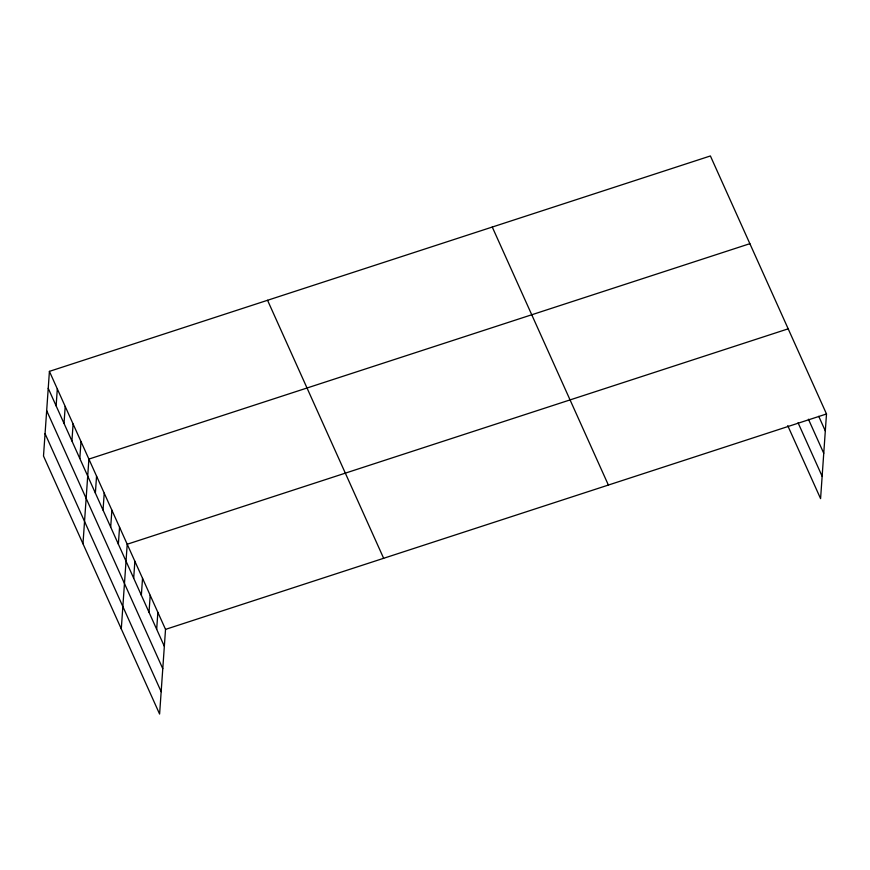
<?xml version="1.0" encoding="UTF-8"?>
<svg xmlns="http://www.w3.org/2000/svg" width="870" height="870" viewBox="0 0 870 870"><rect width="100%" height="100%" fill="white"/><g stroke="black" fill="none" stroke-linecap="round" stroke-linejoin="round"><path stroke-width="1.3" d="M49.416 371.37L43.5 456.032L159.601 714.042L165.528 629.38L49.416 371.37L710.398 155.958L826.5 413.968L820.584 498.63L787.741 425.647M56.126 405.866L57.311 388.912M64.021 423.407L65.206 406.453M71.916 440.949L73.102 424.005M79.812 458.49L80.997 441.547M82.976 543.75L88.892 459.088L749.875 243.687M95.374 493.072L96.559 476.118M103.041 510.092L104.226 493.149M110.697 527.122L111.882 510.179M118.363 544.152L119.549 527.209M121.289 628.89L127.216 544.228L788.187 328.827M133.686 578.213L134.872 561.259M141.353 595.243L142.539 578.289M149.02 612.262L150.206 595.319M156.676 629.293L157.861 612.35M165.528 629.38L826.5 413.968M818.746 416.328L825.315 430.922M808.426 419.209L823.749 453.259M798.062 422.766L822.139 476.281M492.268 227.048L608.38 485.058M267.547 300.28L383.648 558.29M48.231 388.314L164.343 646.323M46.675 410.662L162.777 668.671M45.066 433.684L161.167 691.693"/></g></svg>
